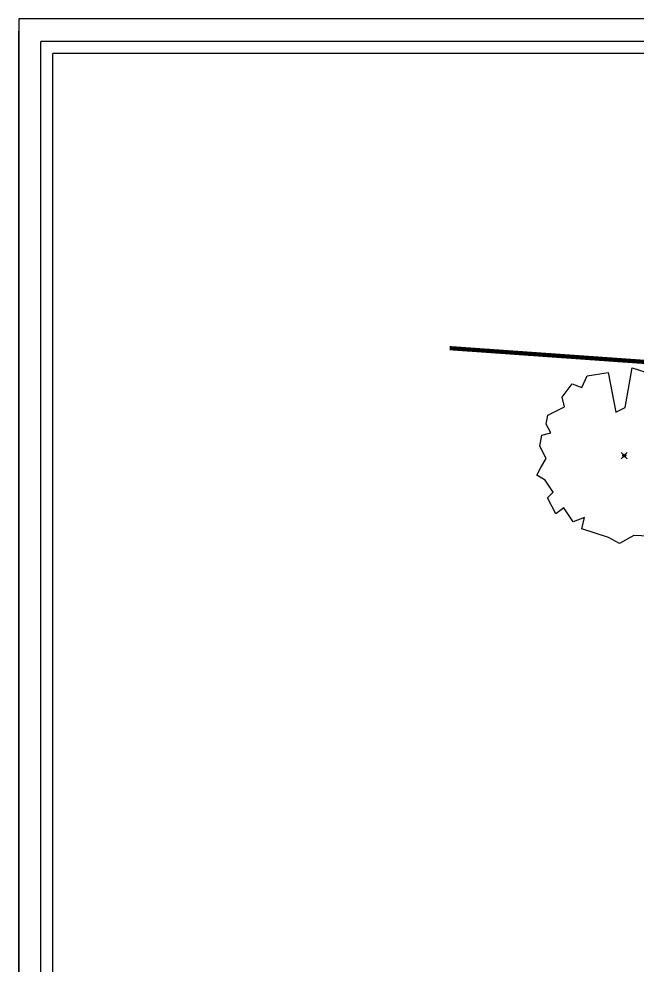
# Model space of a CAD drawing. Header units: millimetres. Extents: x -44462 to 306987, y -116160 to 12874.
# Drawn here: x -25357 to -23313, y -58549 to -55423 of the extents above; entities that cross this region are included whole.
import ezdxf

# ---------------------------------------------------------------- set-up
doc = ezdxf.new("R2010")
doc.units = ezdxf.units.MM
doc.header["$PDMODE"] = 35
doc.header["$PDSIZE"] = 10
doc.linetypes.add('DCAD_Dashed', pattern=[33, 21, -12])
doc.layers.add('1', color=7, linetype='Continuous')
doc.layers.add('chassis fen.portes', color=1, linetype='Continuous')
doc.styles.add('CENTURY GOTHIC', font='GOTHIC.TTF')

# ---------------------------------------------------------------- blocks, each defined once
blk = doc.blocks.new('PETIT CARTOUCHE_HOR')
at = {"color": 1}
for p, q in [((-2099.999999999997, 1485.000000000004), (-2100.000000000001, 10.00000000000216)), ((0, 0), (-2090.000000000001, 2.160049916710705e-12))]:
    blk.add_line(p, q, dxfattribs=at)
at = {"layer": 'chassis fen.portes', "color": 2, "linetype": 'Continuous'}
for p in [(-2081.314631072163, 1465.651716747232), (-223.464265821638, 18.00451752465813)]:
    blk.add_line(p, (-2081.314631072074, 18.00451752456121), dxfattribs=at)
at = {"layer": 'chassis fen.portes', "color": 5, "linetype": 'Continuous'}
for p in [(-2071.314631072164, 1455.651716747232), (-233.4642658216371, 28.00451752466449)]:
    blk.add_line(p, (-2071.314631072079, 28.00451752456115), dxfattribs=at)
at = {"layer": 'chassis fen.portes', "color": 1, "linetype": 'Continuous'}
for p, q in [((-2100.000000000074, 1420.000000000002), (-2100.000000000001, 2.273736754432321e-12)), ((-2100.000000000001, 2.273736754432321e-12), (-86.26017041165414, 8.947154128691182e-11))]:
    blk.add_line(p, q, dxfattribs=at)
at = {"style": 'CENTURY GOTHIC'}
for tag, p, height in [('DATE', (-210.1564266107025, 171.3587845144152), 20), ('DOSSIERN°', (-210.1564266107025, 111.5086856072257), 20), ('COMMENTAIRE', (-210.1564266107025, 95.35230928023338), 12), ('COMMENTAIRESUITE', (-210.1564266107025, 79.70075840163736), 12), ('FEUILLEN°', (-221.991380625981, 32.69137776620983), 20), ('TOTALFEUILLES', (-181.6472905790997, 32.69137776620983), 20), ('ÉCH.', (-103.2255047658064, 32.69137776620983), 12)]:
    blk.add_attdef(tag, p, '', height=height, dxfattribs=at)

msp = doc.modelspace()

# ---------------------------------------------------------------- linework, layer by layer
at = {"layer": '1', "color": 1, "linetype": 'DCAD_Dashed', "ltscale": 0.09090909090909091, "const_width": 14}
msp.add_lwpolyline([(-23000.91786679383, -56576.49690263604), (-23933.05093004148, -56510.67787371037)], dxfattribs=at)
at = {"layer": '1', "color": 92, "linetype": 'Continuous', "ltscale": 1.499999999999992, "flags": 128}
msp.add_lwpolyline([(-23248.88554832341, -57132.78994645692), (-23323.82491736232, -57129.96797946143), (-23371.48173408537, -57155.71380310394), (-23407.69157717991, -57136.69167586986), (-23496.11992994145, -57107.88619921568), (-23486.95035170227, -57069.83044113628), (-23525.31069464872, -57084.06009157626), (-23555.55131238404, -57038.62067355724), (-23581.65711613443, -57058.20577817573), (-23609.43574698285, -57005.06891246), (-23590.59591052472, -56986.16217715092), (-23617.81846615498, -56946.38739962284), (-23645.34560665309, -56930.0118507747), (-23631.49434209972, -56905.07129197754), (-23613.76435535523, -56875.75823317897), (-23634.52160709461, -56834.13523994351), (-23628.86156804771, -56798.48147206707), (-23598.87474138355, -56790.841720333), (-23613.78046041038, -56761.53326297897), (-23608.24271545551, -56731.97561599726), (-23553.13533994175, -56704.56616814597), (-23561.39116357829, -56672.42424018533), (-23527.7148076669, -56628.76153757765), (-23496.30894497861, -56640.76458642425), (-23478.88814454644, -56602.21505053419), (-23409.43112522218, -56590.75197184963), (-23384.04298096526, -56721.96856280036), (-23352.57942231406, -56706.44677187099), (-23329.1985994125, -56576.20853365291), (-23329.1985994125, -56576.20853365291), (-23278.08763873557, -56591.90341246955)], dxfattribs=at)
at = {"layer": '1', "color": 7}
msp.add_point((-23355.94188216655, -56865.88304892093), dxfattribs=at)

# ---------------------------------------------------------------- block references
at = {"color": 1, "xscale": 4, "yscale": 4, "zscale": 4, "rotation": 270}
msp.add_blockref('PETIT CARTOUCHE_HOR', (-25357.24006631007, -63823.09781451253), dxfattribs=at)

doc.saveas('drawing.dxf')
